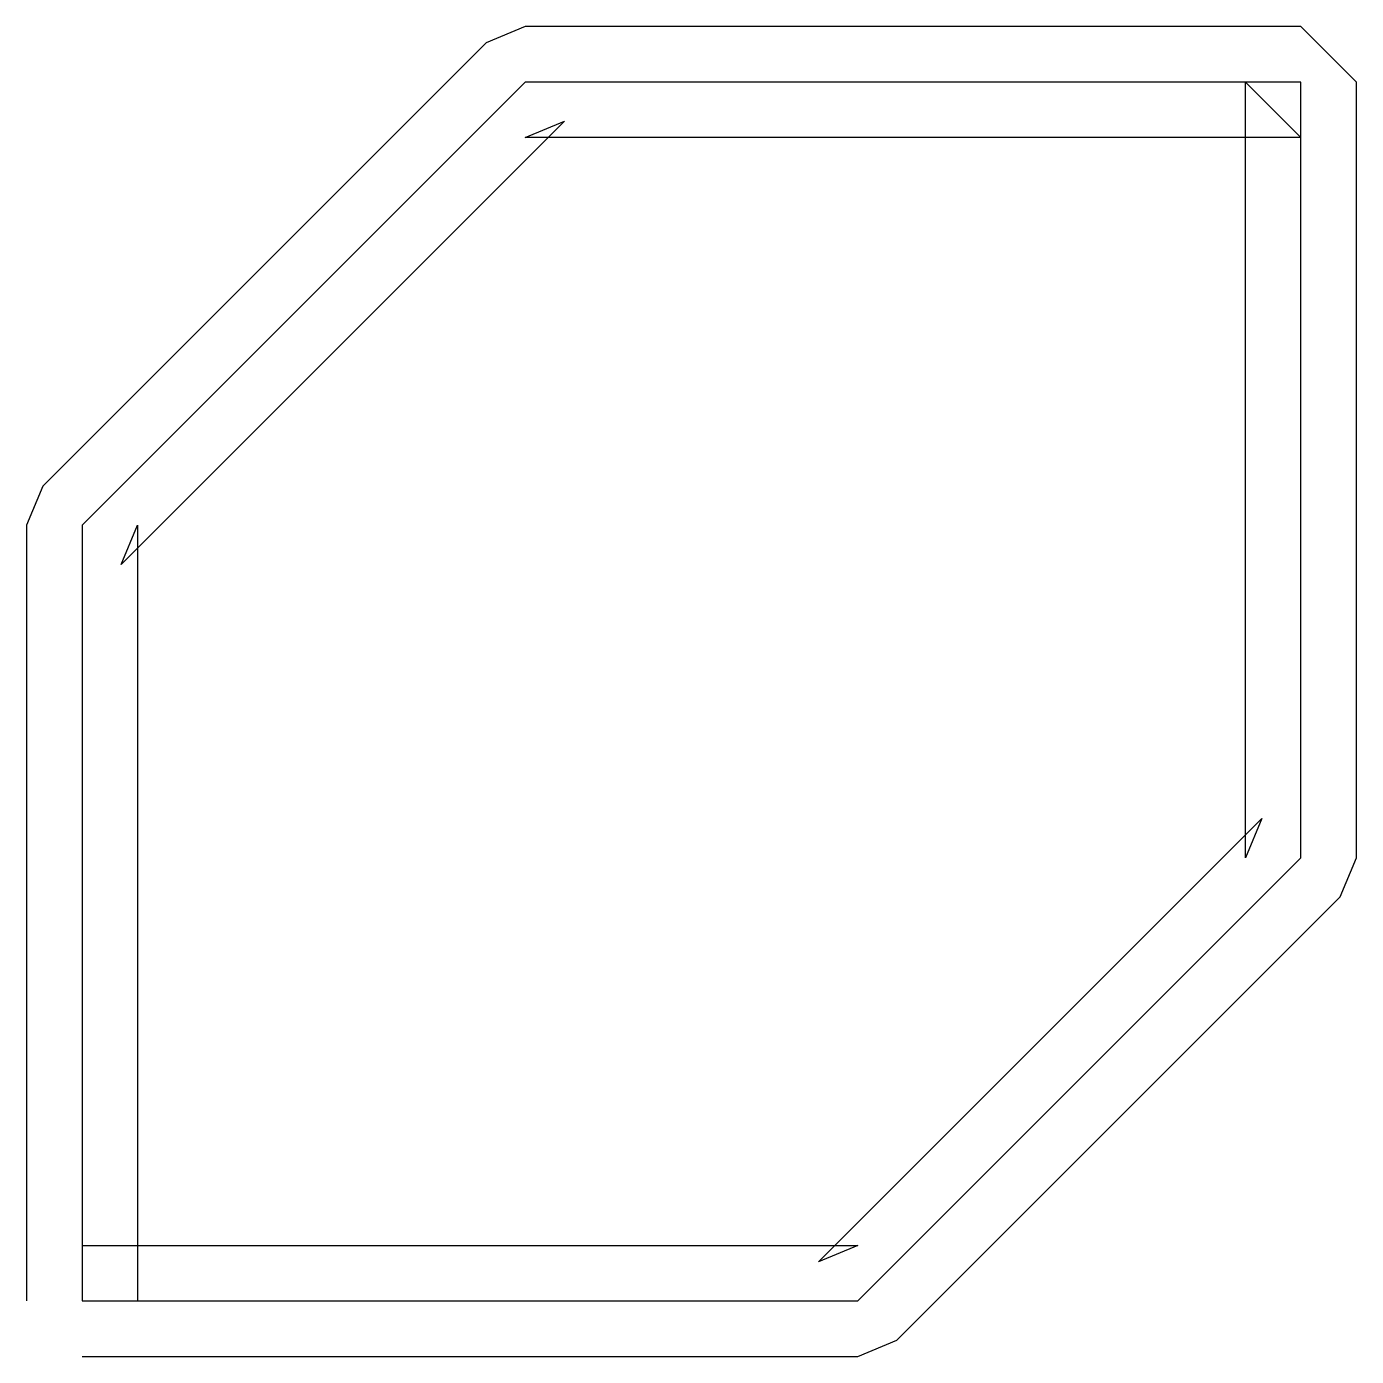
# Model space of a CAD drawing. Header units: millimetres. Extents: x 50 to 290, y -290 to -50.
import ezdxf

# ---------------------------------------------------------------- set-up
doc = ezdxf.new("R2010")
doc.units = ezdxf.units.MM
doc.layers.add('LINE_CENTER', color=1, linetype='CONTINUOUS')
doc.layers.add('LINE_EDGE', color=7, linetype='CONTINUOUS')

msp = doc.modelspace()

# ---------------------------------------------------------------- linework, layer by layer
at = {"layer": 'LINE_CENTER'}
for p, q in [((140, -60), (60, -140)), ((280, -60), (140, -60)), ((280, -200), (280, -60)), ((60, -140), (60, -280)), ((200, -280), (280, -200)), ((60, -280), (200, -280))]:
    msp.add_line(p, q, dxfattribs=at)
at = {"layer": 'LINE_EDGE'}
for p, q in [((140, -50), (132.9289, -52.9289)), ((280, -50), (140, -50)), ((290, -60), (280, -50)), ((132.9289, -52.9289), (52.9289, -132.9289)), ((270, -200), (270, -60)), ((270, -60), (280, -70)), ((290, -200), (290, -60)), ((147.0711, -67.0711), (67.0711, -147.0711)), ((140, -70), (147.0711, -67.0711)), ((280, -70), (140, -70)), ((52.9289, -132.9289), (50, -140)), ((50, -140), (50, -280)), ((67.0711, -147.0711), (70, -140)), ((70, -140), (70, -280)), ((192.9289, -272.9289), (272.9289, -192.9289)), ((272.9289, -192.9289), (270, -200)), ((287.0711, -207.0711), (290, -200)), ((207.0711, -287.0711), (287.0711, -207.0711)), ((60, -270), (200, -270)), ((200, -270), (192.9289, -272.9289)), ((200, -290), (207.0711, -287.0711)), ((60, -290), (200, -290))]:
    msp.add_line(p, q, dxfattribs=at)

doc.saveas('drawing.dxf')
